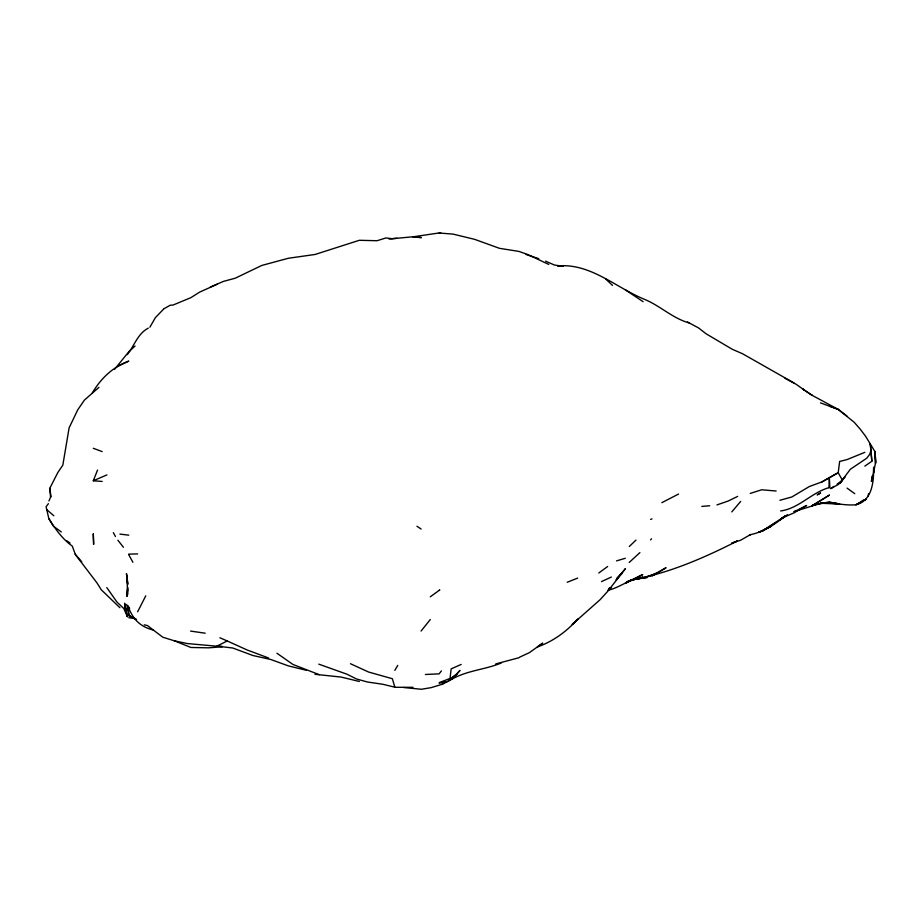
<?xml version="1.0" encoding="UTF-8"?>
<svg xmlns="http://www.w3.org/2000/svg" width="922" height="922" viewBox="0 0 922 922"><rect width="100%" height="100%" fill="white"/><g stroke="black" fill="none" stroke-linecap="round" stroke-linejoin="round"><path stroke-width="1.38" d="M873.653 468.33C873.768 481.999 872.051 500.957 855.95 504.749C844.149 505.913 832.405 501.96 820.522 503.274L829.351 502.167L839.573 504.023L829.351 502.167L812.974 505.06L820.476 503.389L793.877 511.687L797.092 510.223M873.63 467.304L873.583 472.467L871.428 481.457L872.074 476.098M873.699 467.408L873.583 472.467L875.9 461.012L874.805 451.4L865.585 436.244L860.191 429.122L854.233 422.311L838.213 409.391L811.614 395.042L802.739 389.015L812.201 395.377L811.614 395.042M127.697 589.561L127.536 594.69L127.052 575.916L127.709 584.306M780.623 510.949C798.867 508.518 811.348 492.705 828.959 487.657L829.351 477.78L838.213 472.779L842.478 480.304L839.642 483.589L850.326 469.275L866.692 458.246L869.723 454.339L870.921 450.443L870.253 443.793L871.878 461.242L864.824 466.14M127.685 588.248L126.982 596.43L127.72 587.049M868.259 496.14L868.466 493.754M421.077 631.04L430.286 619.538M102.169 481.445L93.295 480.777L97.548 470.07M48.958 500.957L50.572 497.189L49.765 488.349L57.832 472.525L62.823 465.172L69.115 427.843L77.736 409.829L84.432 400.079L98.942 387.344M137.643 611.77L145.768 595.831M149.883 327.218L155.369 317.664L163.701 308.997M394.812 670.375L397.739 665.396M114.535 369.388L128.769 351.789L135.061 346.015M127.248 354.624C134.474 345.75 137.47 333.81 148.281 328.14M48.417 503.666L46.1 506.72L48.843 518.671L53.441 526.255L61.325 531.948M441.396 670.905L439.149 673.855L425.388 674.489M833.914 486.39L830.699 488.66L838.213 484.534L845.37 476.662M731.803 511.894L740.666 501.43M650.586 539.889L651.543 538.828M439.333 590.391L439.794 589.907L430.286 596.811M92.292 392.945C100.936 378.458 112.611 367.06 128.769 361.101L117.013 366.668M639.903 552.589L629.196 562.478M629.311 546.469L635.996 540.096M617.025 577.898L622.177 573.069L616.15 579.834L625.381 568.69L607.644 591.428L599.888 599.888L572.17 624.436L577.771 619.111C566.615 631.501 553.142 641.435 537.342 646.979L542.689 643.141L529.412 652.638L519.57 657.19M144.27 624.828L147.462 625.565L162.779 637.206L174.304 640.79L187.27 643.556L216.774 646.207L227.227 640.963L247.108 649.964L268.636 658.008M598.781 573L607.644 566.5M776.14 522.371L762.252 531.072L771.414 526.116L758.403 532.432L762.252 531.072L785.002 516.182C774.561 524.664 762.99 532.305 749.54 534.841L750.531 534.541L740.666 540.211L731.803 543.104L737.381 540.984C703.693 558.052 668.266 573.611 630.832 579.984L647.405 577.403L636.526 578.728C647.256 578.325 657.202 573.403 666.064 567.698L651.981 575.904L657.363 572.908L643.118 578.013L636.526 578.728M785.002 516.182L779.228 520.388L787.549 514.949L781.626 518.129M837.118 484.108L842.478 480.304M430.666 687.789L442.26 684.239L445.637 681.888M449.014 679.526L456.886 674.028L459.986 670.421L451.596 679.387L442.26 684.239M210.377 287.042L223.401 281.406L235.191 278.225L261.79 265.444L288.39 258.252L315.001 254.484L359.338 240.296L377.075 240.723L385.938 237.945L391.885 238.694L396.99 238.268M836.727 473.389L822.044 481.86L809.297 486.551L791.871 496.97L779.885 500.289M820.476 493.063L817.18 494.907L820.522 493.028M164.151 308.64L170.236 305.228L173.106 305.032L190.842 297.679L199.717 292.078L217.454 284.126M822.044 481.86L829.351 477.78L829.846 487.6L828.959 487.657M678.592 494.031L661.858 502.663M781.844 518.06L793.877 512.943L806.6 505.475L798.222 509.716M737.669 496.393L728.057 501.084L716.959 504.91M601.501 581.609L611.344 577.057M609.039 588.536L611.54 587.418L608.946 588.467M461.173 664.439L451.158 668.888L450.028 678.477L439.333 682.545M93.295 480.777L106.917 474.899M567.191 582.278L577.668 578.094M501.234 662.999C485.076 669.729 467.028 670.375 451.596 679.387L456.886 674.028L448.023 681.404L439.149 683.179M864.824 452.333L847.088 459.571L839.642 461.461L838.213 472.779M650.609 519.397L651.981 518.879M93.26 533.988L93.652 544.406L93.295 533.976M629.3 580.722L643.118 577.103L626.741 581.632M750.254 493.42L761.687 489.778L776.14 491.011M616.518 560.887L625.381 558.259M607.644 590.322C617.947 588.248 626.534 581.217 636.549 578.716L634.048 579.039M495.759 663.921L518.971 657.732M439.149 233.024L453.048 234.107L474.623 239.34L499.401 248.306L518.959 251.418L527.833 254.541L548.751 264.441M429.756 687.87L421.412 689.264L403.675 687.524M862.289 500.542L864.824 500.185M389.072 239.04L412.549 236.816L421.423 237.611L412.791 236.862L440.624 232.736M634.244 578.912L643.118 578.013M701.815 506.42L709.71 505.763M222.225 646.783L208.579 647.843L190.854 647.463L174.304 640.79M412.975 687.316L395.273 687.293L382.78 684.262L367.475 682.015L356.491 678.972L346.995 674.213L318.782 664.151M128.769 554.122L137.643 553.915M820.476 503.274L837.522 503.643L820.522 503.274M216.774 646.207L222.225 646.357M315.001 674.293L341.186 677.082L359.338 681.485M218.053 646.253L232.747 648.005L252.928 655.519L270.665 659.461L288.39 665.891L306.127 670.236M119.906 534.092L128.769 535.175M205.191 633.195L190.566 631.086M128.769 617.74L133.84 618.489M319.3 674.685L292.931 664.462L276.934 653.225M526.093 254.518L538.748 258.667M689.333 322.965C673.06 318.597 660.521 306.069 645.008 299.546C616.011 287.883 590.933 263.024 557.614 265.893L563.307 266.331L554.433 265.029L545.57 261.156M847.076 416.156L838.213 409.391L820.476 402.879M830.054 406.372L838.213 409.391M93.295 448.288L102.169 451.607M219.897 637.77L227.227 640.963M350.475 663.725L368.535 672.011L392.369 678.73L394.812 687.074M153.236 630.003C139.787 626.718 132.399 618.593 128.043 606.065L129.022 615.735L136.41 619.549M129.022 615.735L135.177 618.65M687.455 321.962L698.507 327.909L706.079 333.776L732.356 349.323L742.498 353.714L793.877 382.907M785.002 378.285L796.055 384.232L804.007 389.879M129.253 615.608L136.444 619.526M625.381 289.854L643.118 301.69M416.963 526.266L421.112 529.021M66.695 540.718L70.026 543.046M847.088 488.13L854.763 493.696M46.78 509.624L53.845 515.778M119.906 607.713L101.247 589.757L97.052 582.992L75.374 554.56L72.285 546.101C62.373 539.036 55.297 528.998 48.958 518.775M605.766 279.055L612.496 285.405M125.738 608.612L124.608 603.242L125.023 607.805L126.948 609.845M81.77 561.832L75.201 554.237M117.889 540.246L123.444 547.276M128.043 606.065L129.645 608.359M106.802 587.614L117.048 602.17L123.79 608.52L127.42 616.668L126.291 611.298M128.631 554.525L132.906 562.293M113.348 532.628L115.457 536.512M125.023 607.805L127.42 616.668M128.769 614.49L126.706 604.452M49.765 488.349L51.079 496.785M127.639 583.234L126.475 573.599L127.674 584.364M870.921 450.443L871.878 461.242M829.351 495.126L811.614 506.063L829.351 495.126M866.288 498.975L855.95 504.749L866.288 498.975M642.599 574.625L625.381 583.246L642.599 574.625M874.99 452.794L874.805 451.4L875.554 463.363L874.99 452.794"/></g></svg>
